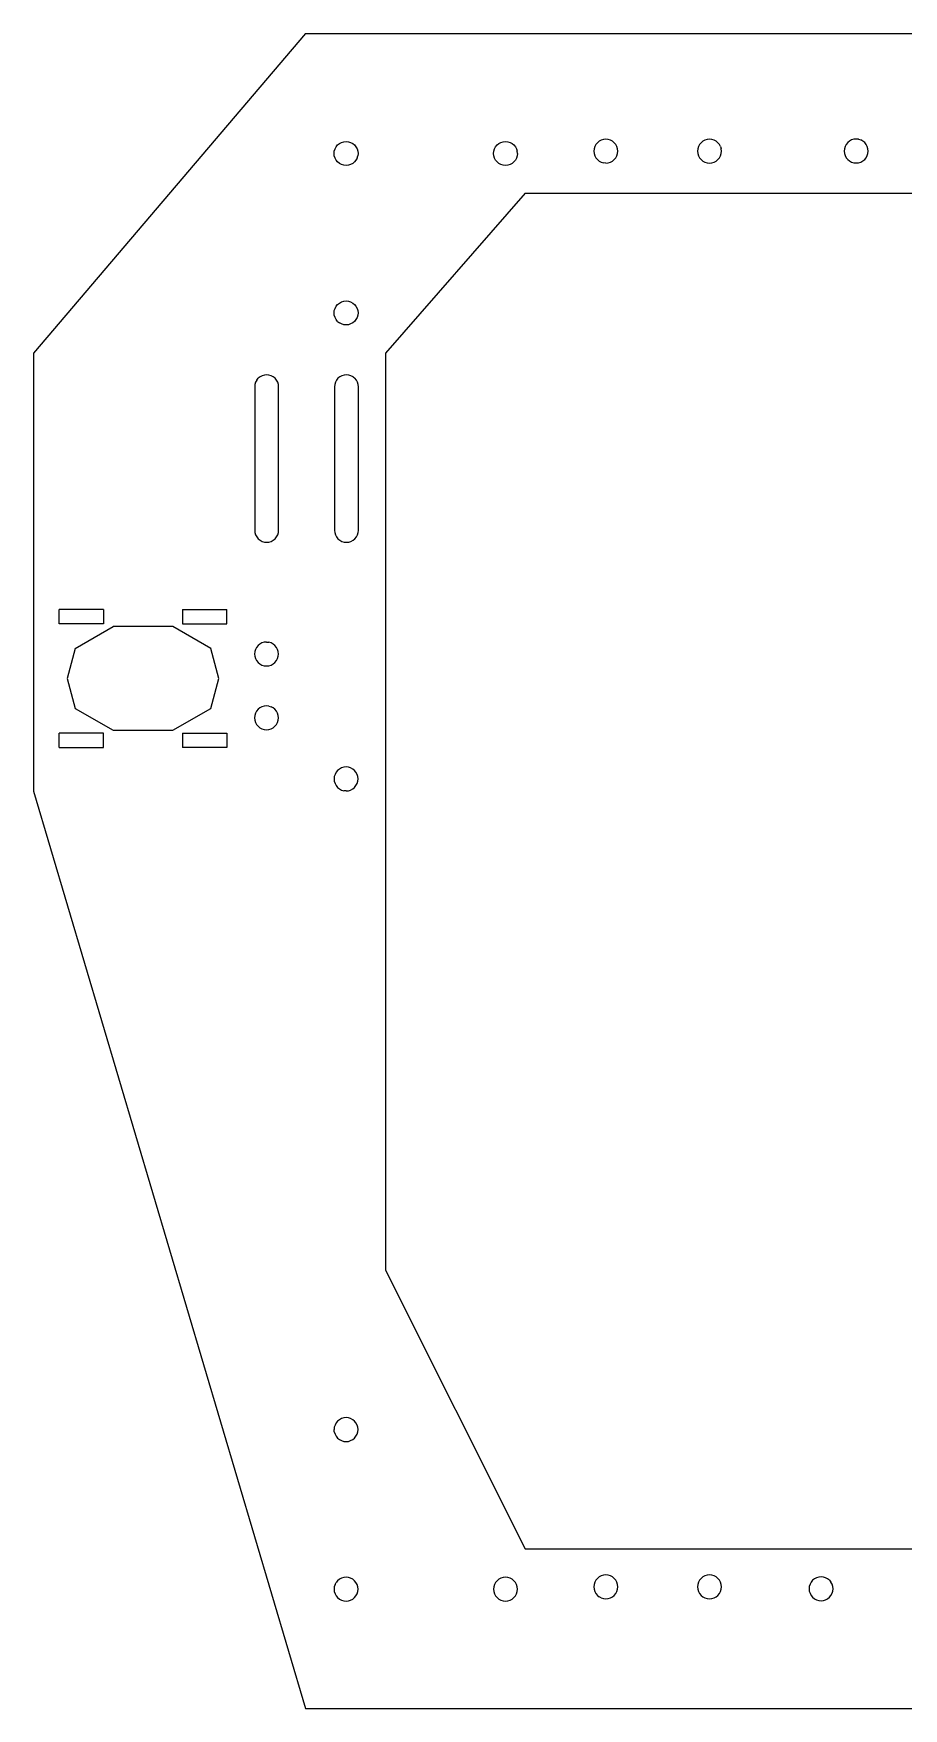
# Model space of a CAD drawing. Extents: x -68 to 817, y 0 to 450.
# Drawn here: x -68.3 to 150, y 0.1 to 420.1 of the extents above; entities that cross this region are included whole.
import ezdxf

# ---------------------------------------------------------------- set-up
doc = ezdxf.new("R2010")
doc.units = 0

msp = doc.modelspace()

# ---------------------------------------------------------------- linework, layer by layer
for p, q in [((0, 420.12, 0), (-68.26, 340, 0)), ((0, 420.12, 0), (300, 420.12, 0)), ((7.15, 390.05, 0), (7.21, 390.63, 0)), ((7.21, 390.63, 0), (7.38, 391.2, 0)), ((7.38, 391.2, 0), (7.66, 391.72, 0)), ((7.66, 391.72, 0), (8.03, 392.17, 0)), ((8.03, 392.17, 0), (8.48, 392.54, 0)), ((8.48, 392.54, 0), (9, 392.82, 0)), ((9, 392.82, 0), (9.57, 392.99, 0)), ((9.57, 392.99, 0), (10.15, 393.05, 0)), ((10.15, 393.05, 0), (10.74, 392.99, 0)), ((10.74, 392.99, 0), (11.3, 392.82, 0)), ((11.3, 392.82, 0), (11.82, 392.54, 0)), ((11.82, 392.54, 0), (12.27, 392.17, 0)), ((12.27, 392.17, 0), (12.64, 391.72, 0)), ((12.64, 391.72, 0), (12.92, 391.2, 0)), ((12.92, 391.2, 0), (13.09, 390.63, 0)), ((13.09, 390.63, 0), (13.15, 390.05, 0)), ((47.15, 390.05, 0), (47.21, 390.63, 0)), ((47.21, 390.63, 0), (47.38, 391.2, 0)), ((47.38, 391.2, 0), (47.66, 391.72, 0)), ((47.66, 391.72, 0), (48.03, 392.17, 0)), ((48.03, 392.17, 0), (48.48, 392.54, 0)), ((48.48, 392.54, 0), (49, 392.82, 0)), ((49, 392.82, 0), (49.57, 392.99, 0)), ((49.57, 392.99, 0), (50.15, 393.05, 0)), ((50.15, 393.05, 0), (50.74, 392.99, 0)), ((50.74, 392.99, 0), (51.3, 392.82, 0)), ((51.3, 392.82, 0), (51.82, 392.54, 0)), ((51.82, 392.54, 0), (52.27, 392.17, 0)), ((52.27, 392.17, 0), (52.64, 391.72, 0)), ((52.64, 391.72, 0), (52.92, 391.2, 0)), ((52.92, 391.2, 0), (53.09, 390.63, 0)), ((53.15, 390.05, 0), (53.09, 390.63, 0)), ((72.39, 391.2, 0), (72.33, 390.61, 0)), ((72.33, 390.61, 0), (72.39, 390.03, 0)), ((72.56, 391.76, 0), (72.39, 391.2, 0)), ((72.83, 392.28, 0), (72.56, 391.76, 0)), ((73.21, 392.73, 0), (72.83, 392.28, 0)), ((73.66, 393.11, 0), (73.21, 392.73, 0)), ((74.18, 393.38, 0), (73.66, 393.11, 0)), ((74.74, 393.55, 0), (74.18, 393.38, 0)), ((75.33, 393.61, 0), (74.74, 393.55, 0)), ((75.91, 393.55, 0), (75.33, 393.61, 0)), ((76.48, 393.38, 0), (75.91, 393.55, 0)), ((76.99, 393.11, 0), (76.48, 393.38, 0)), ((77.45, 392.73, 0), (76.99, 393.11, 0)), ((77.82, 392.28, 0), (77.45, 392.73, 0)), ((78.1, 391.76, 0), (77.82, 392.28, 0)), ((78.27, 391.2, 0), (78.1, 391.76, 0)), ((78.33, 390.61, 0), (78.27, 391.2, 0)), ((78.27, 390.03, 0), (78.33, 390.61, 0)), ((98.39, 391.2, 0), (98.33, 390.61, 0)), ((98.33, 390.61, 0), (98.39, 390.03, 0)), ((98.56, 391.76, 0), (98.39, 391.2, 0)), ((98.83, 392.28, 0), (98.56, 391.76, 0)), ((99.21, 392.73, 0), (98.83, 392.28, 0)), ((99.66, 393.11, 0), (99.21, 392.73, 0)), ((100.18, 393.38, 0), (99.66, 393.11, 0)), ((100.74, 393.55, 0), (100.18, 393.38, 0)), ((101.33, 393.61, 0), (100.74, 393.55, 0)), ((101.91, 393.55, 0), (101.33, 393.61, 0)), ((102.48, 393.38, 0), (101.91, 393.55, 0)), ((102.99, 393.11, 0), (102.48, 393.38, 0)), ((103.45, 392.73, 0), (102.99, 393.11, 0)), ((103.82, 392.28, 0), (103.45, 392.73, 0)), ((104.1, 391.76, 0), (103.82, 392.28, 0)), ((104.1, 391.76, 0), (104.27, 391.2, 0)), ((104.33, 390.61, 0), (104.27, 391.2, 0)), ((104.27, 390.03, 0), (104.33, 390.61, 0)), ((135.2, 391.24, 0), (135.14, 390.65, 0)), ((135.14, 390.65, 0), (135.2, 390.07, 0)), ((135.37, 391.8, 0), (135.2, 391.24, 0)), ((135.65, 392.32, 0), (135.37, 391.8, 0)), ((136.02, 392.77, 0), (135.65, 392.32, 0)), ((136.47, 393.14, 0), (136.02, 392.77, 0)), ((136.99, 393.42, 0), (136.47, 393.14, 0)), ((137.56, 393.59, 0), (136.99, 393.42, 0)), ((138.14, 393.65, 0), (137.56, 393.59, 0)), ((138.73, 393.59, 0), (138.14, 393.65, 0)), ((138.73, 393.59, 0), (139.29, 393.42, 0)), ((139.81, 393.14, 0), (139.29, 393.42, 0)), ((140.26, 392.77, 0), (139.81, 393.14, 0)), ((140.64, 392.32, 0), (140.26, 392.77, 0)), ((140.91, 391.8, 0), (140.64, 392.32, 0)), ((141.08, 391.24, 0), (140.91, 391.8, 0)), ((141.14, 390.65, 0), (141.08, 391.24, 0)), ((141.08, 390.07, 0), (141.14, 390.65, 0)), ((7.21, 389.46, 0), (7.15, 390.05, 0)), ((7.38, 388.9, 0), (7.21, 389.46, 0)), ((7.66, 388.38, 0), (7.38, 388.9, 0)), ((8.03, 387.93, 0), (7.66, 388.38, 0)), ((8.48, 387.55, 0), (8.03, 387.93, 0)), ((9, 387.28, 0), (8.48, 387.55, 0)), ((9.57, 387.11, 0), (9, 387.28, 0)), ((10.15, 387.05, 0), (9.57, 387.11, 0)), ((10.74, 387.11, 0), (10.15, 387.05, 0)), ((11.3, 387.28, 0), (10.74, 387.11, 0)), ((11.82, 387.55, 0), (11.3, 387.28, 0)), ((12.27, 387.93, 0), (11.82, 387.55, 0)), ((12.64, 388.38, 0), (12.27, 387.93, 0)), ((12.92, 388.9, 0), (12.64, 388.38, 0)), ((12.92, 388.9, 0), (13.09, 389.46, 0)), ((13.15, 390.05, 0), (13.09, 389.46, 0)), ((47.21, 389.46, 0), (47.15, 390.05, 0)), ((47.38, 388.9, 0), (47.21, 389.46, 0)), ((47.66, 388.38, 0), (47.38, 388.9, 0)), ((48.03, 387.93, 0), (47.66, 388.38, 0)), ((48.48, 387.55, 0), (48.03, 387.93, 0)), ((49, 387.28, 0), (48.48, 387.55, 0)), ((49.57, 387.11, 0), (49, 387.28, 0)), ((50.15, 387.05, 0), (49.57, 387.11, 0)), ((50.74, 387.11, 0), (50.15, 387.05, 0)), ((51.3, 387.28, 0), (50.74, 387.11, 0)), ((51.82, 387.55, 0), (51.3, 387.28, 0)), ((52.27, 387.93, 0), (51.82, 387.55, 0)), ((52.64, 388.38, 0), (52.27, 387.93, 0)), ((52.92, 388.9, 0), (52.64, 388.38, 0)), ((53.09, 389.46, 0), (52.92, 388.9, 0)), ((53.15, 390.05, 0), (53.09, 389.46, 0)), ((72.39, 390.03, 0), (72.56, 389.46, 0)), ((72.56, 389.46, 0), (72.83, 388.95, 0)), ((72.83, 388.95, 0), (73.21, 388.49, 0)), ((73.21, 388.49, 0), (73.66, 388.12, 0)), ((73.66, 388.12, 0), (74.18, 387.84, 0)), ((74.18, 387.84, 0), (74.74, 387.67, 0)), ((75.33, 387.61, 0), (74.74, 387.67, 0)), ((75.33, 387.61, 0), (75.91, 387.67, 0)), ((75.91, 387.67, 0), (76.48, 387.84, 0)), ((76.48, 387.84, 0), (76.99, 388.12, 0)), ((76.99, 388.12, 0), (77.45, 388.49, 0)), ((77.45, 388.49, 0), (77.82, 388.95, 0)), ((77.82, 388.95, 0), (78.1, 389.46, 0)), ((78.1, 389.46, 0), (78.27, 390.03, 0)), ((98.39, 390.03, 0), (98.56, 389.46, 0)), ((98.56, 389.46, 0), (98.83, 388.95, 0)), ((98.83, 388.95, 0), (99.21, 388.49, 0)), ((99.21, 388.49, 0), (99.66, 388.12, 0)), ((99.66, 388.12, 0), (100.18, 387.84, 0)), ((100.18, 387.84, 0), (100.74, 387.67, 0)), ((100.74, 387.67, 0), (101.33, 387.61, 0)), ((101.33, 387.61, 0), (101.91, 387.67, 0)), ((101.91, 387.67, 0), (102.48, 387.84, 0)), ((102.48, 387.84, 0), (102.99, 388.12, 0)), ((102.99, 388.12, 0), (103.45, 388.49, 0)), ((103.45, 388.49, 0), (103.82, 388.95, 0)), ((103.82, 388.95, 0), (104.1, 389.46, 0)), ((104.1, 389.46, 0), (104.27, 390.03, 0)), ((135.2, 390.07, 0), (135.37, 389.5, 0)), ((135.37, 389.5, 0), (135.65, 388.98, 0)), ((135.65, 388.98, 0), (136.02, 388.53, 0)), ((136.02, 388.53, 0), (136.47, 388.16, 0)), ((136.47, 388.16, 0), (136.99, 387.88, 0)), ((136.99, 387.88, 0), (137.56, 387.71, 0)), ((137.56, 387.71, 0), (138.14, 387.65, 0)), ((138.14, 387.65, 0), (138.73, 387.71, 0)), ((138.73, 387.71, 0), (139.29, 387.88, 0)), ((139.29, 387.88, 0), (139.81, 388.16, 0)), ((139.81, 388.16, 0), (140.26, 388.53, 0)), ((140.26, 388.53, 0), (140.64, 388.98, 0)), ((140.64, 388.98, 0), (140.91, 389.5, 0)), ((140.91, 389.5, 0), (141.08, 390.07, 0)), ((55.05, 380.12, 0), (20.05, 340, 0)), ((55.05, 380.12, 0), (244.95, 380.12, 0)), ((8.48, 352.54, 0), (9, 352.82, 0)), ((9, 352.82, 0), (9.57, 352.99, 0)), ((9.57, 352.99, 0), (10.15, 353.05, 0)), ((10.15, 353.05, 0), (10.74, 352.99, 0)), ((10.74, 352.99, 0), (11.3, 352.82, 0)), ((11.3, 352.82, 0), (11.82, 352.54, 0)), ((7.15, 350.05, 0), (7.21, 350.63, 0)), ((7.21, 349.46, 0), (7.15, 350.05, 0)), ((7.21, 350.63, 0), (7.38, 351.2, 0)), ((7.38, 348.9, 0), (7.21, 349.46, 0)), ((7.38, 351.2, 0), (7.66, 351.72, 0)), ((7.66, 348.38, 0), (7.38, 348.9, 0)), ((7.66, 351.72, 0), (8.03, 352.17, 0)), ((8.03, 352.17, 0), (8.48, 352.54, 0)), ((11.82, 352.54, 0), (12.27, 352.17, 0)), ((12.27, 352.17, 0), (12.64, 351.72, 0)), ((12.64, 351.72, 0), (12.92, 351.2, 0)), ((12.92, 348.9, 0), (12.64, 348.38, 0)), ((12.92, 351.2, 0), (13.09, 350.63, 0)), ((13.09, 349.46, 0), (12.92, 348.9, 0)), ((13.09, 350.63, 0), (13.15, 350.05, 0)), ((13.15, 350.05, 0), (13.09, 349.46, 0)), ((8.03, 347.93, 0), (7.66, 348.38, 0)), ((8.03, 347.93, 0), (8.48, 347.55, 0)), ((9, 347.28, 0), (8.48, 347.55, 0)), ((9.57, 347.11, 0), (9, 347.28, 0)), ((10.15, 347.05, 0), (9.57, 347.11, 0)), ((10.74, 347.11, 0), (10.15, 347.05, 0)), ((11.3, 347.28, 0), (10.74, 347.11, 0)), ((11.82, 347.55, 0), (11.3, 347.28, 0)), ((12.27, 347.93, 0), (11.82, 347.55, 0)), ((12.64, 348.38, 0), (12.27, 347.93, 0)), ((-68.26, 340, 0), (-68.26, 230.15, 0)), ((20.05, 340, 0), (20.05, 110, 0)), ((-12.7, 332.13, 0), (-12.76, 331.54, 0)), ((-12.53, 332.69, 0), (-12.7, 332.13, 0)), ((-12.26, 333.21, 0), (-12.53, 332.69, 0)), ((-12.26, 333.21, 0), (-11.88, 333.66, 0)), ((-11.43, 334.04, 0), (-11.88, 333.66, 0)), ((-10.91, 334.31, 0), (-11.43, 334.04, 0)), ((-10.35, 334.48, 0), (-10.91, 334.31, 0)), ((-9.76, 334.54, 0), (-10.35, 334.48, 0)), ((-9.18, 334.48, 0), (-9.76, 334.54, 0)), ((-8.61, 334.31, 0), (-9.18, 334.48, 0)), ((-8.1, 334.04, 0), (-8.61, 334.31, 0)), ((-7.64, 333.66, 0), (-8.1, 334.04, 0)), ((-7.27, 333.21, 0), (-7.64, 333.66, 0)), ((-6.99, 332.69, 0), (-7.27, 333.21, 0)), ((-6.82, 332.13, 0), (-6.99, 332.69, 0)), ((-6.76, 331.54, 0), (-6.82, 332.13, 0)), ((7.3, 332.13, 0), (7.24, 331.54, 0)), ((7.47, 332.69, 0), (7.3, 332.13, 0)), ((7.74, 333.21, 0), (7.47, 332.69, 0)), ((8.12, 333.66, 0), (7.74, 333.21, 0)), ((8.57, 334.04, 0), (8.12, 333.66, 0)), ((9.09, 334.31, 0), (8.57, 334.04, 0)), ((9.65, 334.48, 0), (9.09, 334.31, 0)), ((10.24, 334.54, 0), (9.65, 334.48, 0)), ((10.82, 334.48, 0), (10.24, 334.54, 0)), ((11.39, 334.31, 0), (10.82, 334.48, 0)), ((11.9, 334.04, 0), (11.39, 334.31, 0)), ((11.9, 334.04, 0), (12.36, 333.66, 0)), ((12.73, 333.21, 0), (12.36, 333.66, 0)), ((13.01, 332.69, 0), (12.73, 333.21, 0)), ((13.18, 332.13, 0), (13.01, 332.69, 0)), ((13.24, 331.54, 0), (13.18, 332.13, 0)), ((-12.76, 331.54, 0), (-12.76, 295.54, 0)), ((-6.76, 295.54, 0), (-6.76, 331.54, 0)), ((7.24, 331.54, 0), (7.24, 295.54, 0)), ((13.24, 295.54, 0), (13.24, 331.54, 0)), ((-12.76, 295.54, 0), (-12.7, 294.96, 0)), ((-12.7, 294.96, 0), (-12.53, 294.39, 0)), ((-12.53, 294.39, 0), (-12.26, 293.87, 0)), ((-7.27, 293.87, 0), (-6.99, 294.39, 0)), ((-6.99, 294.39, 0), (-6.82, 294.96, 0)), ((-6.82, 294.96, 0), (-6.76, 295.54, 0)), ((7.24, 295.54, 0), (7.3, 294.96, 0)), ((7.3, 294.96, 0), (7.47, 294.39, 0)), ((7.47, 294.39, 0), (7.74, 293.87, 0)), ((12.73, 293.87, 0), (13.01, 294.39, 0)), ((13.01, 294.39, 0), (13.18, 294.96, 0)), ((13.18, 294.96, 0), (13.24, 295.54, 0)), ((-12.26, 293.87, 0), (-11.88, 293.42, 0)), ((-11.88, 293.42, 0), (-11.43, 293.05, 0)), ((-11.43, 293.05, 0), (-10.91, 292.77, 0)), ((-10.91, 292.77, 0), (-10.35, 292.6, 0)), ((-10.35, 292.6, 0), (-9.76, 292.54, 0)), ((-9.76, 292.54, 0), (-9.18, 292.6, 0)), ((-9.18, 292.6, 0), (-8.61, 292.77, 0)), ((-8.61, 292.77, 0), (-8.1, 293.05, 0)), ((-8.1, 293.05, 0), (-7.64, 293.42, 0)), ((-7.64, 293.42, 0), (-7.27, 293.87, 0)), ((7.74, 293.87, 0), (8.12, 293.42, 0)), ((8.12, 293.42, 0), (8.57, 293.05, 0)), ((8.57, 293.05, 0), (9.09, 292.77, 0)), ((9.09, 292.77, 0), (9.65, 292.6, 0)), ((9.65, 292.6, 0), (10.24, 292.54, 0)), ((10.24, 292.54, 0), (10.82, 292.6, 0)), ((10.82, 292.6, 0), (11.39, 292.77, 0)), ((11.39, 292.77, 0), (11.9, 293.05, 0)), ((11.9, 293.05, 0), (12.36, 293.42, 0)), ((12.36, 293.42, 0), (12.73, 293.87, 0)), ((-50.74, 275.69, 0), (-61.85, 275.69, 0)), ((-61.85, 272.09, 0), (-61.85, 275.69, 0)), ((-50.74, 275.69, 0), (-50.74, 272.09, 0)), ((-30.85, 275.69, 0), (-30.85, 272.09, 0)), ((-30.85, 275.69, 0), (-19.74, 275.69, 0)), ((-19.74, 272.09, 0), (-19.74, 275.69, 0)), ((-50.74, 272.09, 0), (-61.85, 272.09, 0)), ((-57.78, 265.89, 0), (-48.29, 271.39, 0)), ((-33.29, 271.39, 0), (-48.29, 271.39, 0)), ((-23.8, 265.89, 0), (-33.29, 271.39, 0)), ((-30.85, 272.09, 0), (-19.74, 272.09, 0)), ((-57.78, 265.89, 0), (-59.79, 258.39, 0)), ((-21.79, 258.39, 0), (-23.8, 265.89, 0)), ((-12.74, 265.12, 0), (-12.8, 264.53, 0)), ((-12.57, 265.68, 0), (-12.74, 265.12, 0)), ((-12.29, 266.2, 0), (-12.57, 265.68, 0)), ((-11.92, 266.66, 0), (-12.29, 266.2, 0)), ((-11.47, 267.03, 0), (-11.92, 266.66, 0)), ((-10.95, 267.31, 0), (-11.47, 267.03, 0)), ((-10.38, 267.48, 0), (-10.95, 267.31, 0)), ((-9.8, 267.53, 0), (-10.38, 267.48, 0)), ((-9.8, 267.53, 0), (-9.21, 267.48, 0)), ((-8.65, 267.31, 0), (-9.21, 267.48, 0)), ((-8.13, 267.03, 0), (-8.65, 267.31, 0)), ((-7.68, 266.66, 0), (-8.13, 267.03, 0)), ((-7.3, 266.2, 0), (-7.68, 266.66, 0)), ((-7.03, 265.68, 0), (-7.3, 266.2, 0)), ((-6.86, 265.12, 0), (-7.03, 265.68, 0)), ((-6.8, 264.53, 0), (-6.86, 265.12, 0)), ((-12.8, 264.53, 0), (-12.74, 263.95, 0)), ((-12.74, 263.95, 0), (-12.57, 263.39, 0)), ((-12.57, 263.39, 0), (-12.29, 262.87, 0)), ((-12.29, 262.87, 0), (-11.92, 262.41, 0)), ((-11.92, 262.41, 0), (-11.47, 262.04, 0)), ((-11.47, 262.04, 0), (-10.95, 261.76, 0)), ((-10.95, 261.76, 0), (-10.38, 261.59, 0)), ((-10.38, 261.59, 0), (-9.8, 261.53, 0)), ((-9.8, 261.53, 0), (-9.21, 261.59, 0)), ((-9.21, 261.59, 0), (-8.65, 261.76, 0)), ((-8.65, 261.76, 0), (-8.13, 262.04, 0)), ((-8.13, 262.04, 0), (-7.68, 262.41, 0)), ((-7.68, 262.41, 0), (-7.3, 262.87, 0)), ((-7.3, 262.87, 0), (-7.03, 263.39, 0)), ((-7.03, 263.39, 0), (-6.86, 263.95, 0)), ((-6.86, 263.95, 0), (-6.8, 264.53, 0)), ((-59.79, 258.39, 0), (-57.78, 250.89, 0)), ((-23.8, 250.89, 0), (-21.79, 258.39, 0)), ((-57.78, 250.89, 0), (-48.29, 245.4, 0)), ((-33.29, 245.4, 0), (-23.8, 250.89, 0)), ((-12.74, 249.12, 0), (-12.8, 248.53, 0)), ((-12.8, 248.53, 0), (-12.74, 247.95, 0)), ((-12.57, 249.68, 0), (-12.74, 249.12, 0)), ((-12.74, 247.95, 0), (-12.57, 247.39, 0)), ((-12.29, 250.2, 0), (-12.57, 249.68, 0)), ((-11.92, 250.66, 0), (-12.29, 250.2, 0)), ((-11.47, 251.03, 0), (-11.92, 250.66, 0)), ((-10.95, 251.31, 0), (-11.47, 251.03, 0)), ((-10.38, 251.48, 0), (-10.95, 251.31, 0)), ((-9.8, 251.53, 0), (-10.38, 251.48, 0)), ((-9.21, 251.48, 0), (-9.8, 251.53, 0)), ((-9.21, 251.48, 0), (-8.65, 251.31, 0)), ((-8.13, 251.03, 0), (-8.65, 251.31, 0)), ((-7.68, 250.66, 0), (-8.13, 251.03, 0)), ((-7.3, 250.2, 0), (-7.68, 250.66, 0)), ((-7.03, 249.68, 0), (-7.3, 250.2, 0)), ((-6.86, 249.12, 0), (-7.03, 249.68, 0)), ((-7.03, 247.39, 0), (-6.86, 247.95, 0)), ((-6.8, 248.53, 0), (-6.86, 249.12, 0)), ((-6.86, 247.95, 0), (-6.8, 248.53, 0)), ((-61.85, 241.09, 0), (-61.85, 244.69, 0)), ((-50.74, 244.69, 0), (-61.85, 244.69, 0)), ((-50.74, 241.09, 0), (-50.74, 244.69, 0)), ((-48.29, 245.4, 0), (-33.29, 245.4, 0)), ((-30.85, 244.69, 0), (-30.85, 241.09, 0)), ((-30.85, 244.69, 0), (-19.74, 244.69, 0)), ((-19.74, 244.69, 0), (-19.74, 241.09, 0)), ((-12.57, 247.39, 0), (-12.29, 246.87, 0)), ((-12.29, 246.87, 0), (-11.92, 246.41, 0)), ((-11.92, 246.41, 0), (-11.47, 246.04, 0)), ((-11.47, 246.04, 0), (-10.95, 245.76, 0)), ((-10.95, 245.76, 0), (-10.38, 245.59, 0)), ((-10.38, 245.59, 0), (-9.8, 245.53, 0)), ((-9.8, 245.53, 0), (-9.21, 245.59, 0)), ((-9.21, 245.59, 0), (-8.65, 245.76, 0)), ((-8.65, 245.76, 0), (-8.13, 246.04, 0)), ((-8.13, 246.04, 0), (-7.68, 246.41, 0)), ((-7.68, 246.41, 0), (-7.3, 246.87, 0)), ((-7.3, 246.87, 0), (-7.03, 247.39, 0)), ((-61.85, 241.09, 0), (-50.74, 241.09, 0)), ((-19.74, 241.09, 0), (-30.85, 241.09, 0)), ((8.03, 235.32, 0), (7.66, 234.86, 0)), ((8.48, 235.69, 0), (8.03, 235.32, 0)), ((9, 235.97, 0), (8.48, 235.69, 0)), ((9.57, 236.14, 0), (9, 235.97, 0)), ((10.15, 236.2, 0), (9.57, 236.14, 0)), ((10.74, 236.14, 0), (10.15, 236.2, 0)), ((11.3, 235.97, 0), (10.74, 236.14, 0)), ((11.82, 235.69, 0), (11.3, 235.97, 0)), ((12.27, 235.32, 0), (11.82, 235.69, 0)), ((12.64, 234.86, 0), (12.27, 235.32, 0)), ((7.21, 233.78, 0), (7.15, 233.2, 0)), ((7.15, 233.2, 0), (7.21, 232.61, 0)), ((7.38, 234.35, 0), (7.21, 233.78, 0)), ((7.21, 232.61, 0), (7.38, 232.05, 0)), ((7.66, 234.86, 0), (7.38, 234.35, 0)), ((7.38, 232.05, 0), (7.66, 231.53, 0)), ((7.66, 231.53, 0), (8.03, 231.08, 0)), ((8.03, 231.08, 0), (8.48, 230.7, 0)), ((11.82, 230.7, 0), (12.27, 231.08, 0)), ((12.27, 231.08, 0), (12.64, 231.53, 0)), ((12.92, 234.35, 0), (12.64, 234.86, 0)), ((12.64, 231.53, 0), (12.92, 232.05, 0)), ((13.09, 233.78, 0), (12.92, 234.35, 0)), ((12.92, 232.05, 0), (13.09, 232.61, 0)), ((13.15, 233.2, 0), (13.09, 233.78, 0)), ((13.09, 232.61, 0), (13.15, 233.2, 0)), ((-68.26, 230.15, 0), (0, 0.12, 0)), ((8.48, 230.7, 0), (9, 230.43, 0)), ((9, 230.43, 0), (9.57, 230.26, 0)), ((10.15, 230.2, 0), (9.57, 230.26, 0)), ((10.15, 230.2, 0), (10.74, 230.26, 0)), ((10.74, 230.26, 0), (11.3, 230.43, 0)), ((11.3, 230.43, 0), (11.82, 230.7, 0)), ((20.05, 110, 0), (55.05, 40.12, 0)), ((7.66, 71.72, 0), (7.38, 71.2, 0)), ((8.03, 72.17, 0), (7.66, 71.72, 0)), ((8.48, 72.54, 0), (8.03, 72.17, 0)), ((9, 72.82, 0), (8.48, 72.54, 0)), ((9.57, 72.99, 0), (9, 72.82, 0)), ((10.15, 73.05, 0), (9.57, 72.99, 0)), ((10.74, 72.99, 0), (10.15, 73.05, 0)), ((11.3, 72.82, 0), (10.74, 72.99, 0)), ((11.82, 72.54, 0), (11.3, 72.82, 0)), ((12.27, 72.17, 0), (11.82, 72.54, 0)), ((12.64, 71.72, 0), (12.27, 72.17, 0)), ((12.92, 71.2, 0), (12.64, 71.72, 0)), ((7.21, 70.63, 0), (7.15, 70.05, 0)), ((7.21, 69.46, 0), (7.15, 70.05, 0)), ((7.38, 71.2, 0), (7.21, 70.63, 0)), ((7.21, 69.46, 0), (7.38, 68.9, 0)), ((7.38, 68.9, 0), (7.66, 68.38, 0)), ((7.66, 68.38, 0), (8.03, 67.93, 0)), ((8.03, 67.93, 0), (8.48, 67.55, 0)), ((8.48, 67.55, 0), (9, 67.28, 0)), ((9, 67.28, 0), (9.57, 67.11, 0)), ((10.74, 67.11, 0), (11.3, 67.28, 0)), ((11.3, 67.28, 0), (11.82, 67.55, 0)), ((11.82, 67.55, 0), (12.27, 67.93, 0)), ((12.27, 67.93, 0), (12.64, 68.38, 0)), ((12.64, 68.38, 0), (12.92, 68.9, 0)), ((13.09, 70.63, 0), (12.92, 71.2, 0)), ((12.92, 68.9, 0), (13.09, 69.46, 0)), ((13.15, 70.05, 0), (13.09, 70.63, 0)), ((13.09, 69.46, 0), (13.15, 70.05, 0)), ((9.57, 67.11, 0), (10.15, 67.05, 0)), ((10.15, 67.05, 0), (10.74, 67.11, 0)), ((55.05, 40.12, 0), (244.95, 40.12, 0)), ((75.33, 33.61, 0), (74.74, 33.55, 0)), ((75.91, 33.55, 0), (75.33, 33.61, 0)), ((101.33, 33.61, 0), (100.74, 33.55, 0)), ((101.91, 33.55, 0), (101.33, 33.61, 0)), ((7.21, 30.63, 0), (7.15, 30.05, 0)), ((7.15, 30.05, 0), (7.21, 29.46, 0)), ((7.38, 31.2, 0), (7.21, 30.63, 0)), ((7.21, 29.46, 0), (7.38, 28.9, 0)), ((7.38, 31.2, 0), (7.66, 31.72, 0)), ((8.03, 32.17, 0), (7.66, 31.72, 0)), ((8.48, 32.54, 0), (8.03, 32.17, 0)), ((9, 32.82, 0), (8.48, 32.54, 0)), ((9.57, 32.99, 0), (9, 32.82, 0)), ((10.15, 33.05, 0), (9.57, 32.99, 0)), ((10.74, 32.99, 0), (10.15, 33.05, 0)), ((11.3, 32.82, 0), (10.74, 32.99, 0)), ((11.82, 32.54, 0), (11.3, 32.82, 0)), ((12.27, 32.17, 0), (11.82, 32.54, 0)), ((12.64, 31.72, 0), (12.27, 32.17, 0)), ((12.92, 31.2, 0), (12.64, 31.72, 0)), ((13.09, 30.63, 0), (12.92, 31.2, 0)), ((12.92, 28.9, 0), (13.09, 29.46, 0)), ((13.15, 30.05, 0), (13.09, 30.63, 0)), ((13.09, 29.46, 0), (13.15, 30.05, 0)), ((47.21, 30.63, 0), (47.15, 30.05, 0)), ((47.15, 30.05, 0), (47.21, 29.46, 0)), ((47.38, 31.2, 0), (47.21, 30.63, 0)), ((47.21, 29.46, 0), (47.38, 28.9, 0)), ((47.66, 31.72, 0), (47.38, 31.2, 0)), ((48.03, 32.17, 0), (47.66, 31.72, 0)), ((48.48, 32.54, 0), (48.03, 32.17, 0)), ((49, 32.82, 0), (48.48, 32.54, 0)), ((49.57, 32.99, 0), (49, 32.82, 0)), ((50.15, 33.05, 0), (49.57, 32.99, 0)), ((50.74, 32.99, 0), (50.15, 33.05, 0)), ((51.3, 32.82, 0), (50.74, 32.99, 0)), ((51.82, 32.54, 0), (51.3, 32.82, 0)), ((52.27, 32.17, 0), (51.82, 32.54, 0)), ((52.64, 31.72, 0), (52.27, 32.17, 0)), ((52.92, 31.2, 0), (52.64, 31.72, 0)), ((53.09, 30.63, 0), (52.92, 31.2, 0)), ((52.92, 28.9, 0), (53.09, 29.46, 0)), ((53.15, 30.05, 0), (53.09, 30.63, 0)), ((53.09, 29.46, 0), (53.15, 30.05, 0)), ((72.39, 31.2, 0), (72.33, 30.61, 0)), ((72.33, 30.61, 0), (72.39, 30.03, 0)), ((72.56, 31.76, 0), (72.39, 31.2, 0)), ((72.39, 30.03, 0), (72.56, 29.46, 0)), ((72.83, 32.28, 0), (72.56, 31.76, 0)), ((72.56, 29.46, 0), (72.83, 28.95, 0)), ((73.21, 32.73, 0), (72.83, 32.28, 0)), ((73.66, 33.11, 0), (73.21, 32.73, 0)), ((74.18, 33.38, 0), (73.66, 33.11, 0)), ((74.74, 33.55, 0), (74.18, 33.38, 0)), ((76.48, 33.38, 0), (75.91, 33.55, 0)), ((76.99, 33.11, 0), (76.48, 33.38, 0)), ((77.45, 32.73, 0), (76.99, 33.11, 0)), ((77.82, 32.28, 0), (77.45, 32.73, 0)), ((78.1, 31.76, 0), (77.82, 32.28, 0)), ((77.82, 28.95, 0), (78.1, 29.46, 0)), ((78.27, 31.2, 0), (78.1, 31.76, 0)), ((78.1, 29.46, 0), (78.27, 30.03, 0)), ((78.33, 30.61, 0), (78.27, 31.2, 0)), ((78.27, 30.03, 0), (78.33, 30.61, 0)), ((98.39, 31.2, 0), (98.33, 30.61, 0)), ((98.33, 30.61, 0), (98.39, 30.03, 0)), ((98.56, 31.76, 0), (98.39, 31.2, 0)), ((98.39, 30.03, 0), (98.56, 29.46, 0)), ((98.83, 32.28, 0), (98.56, 31.76, 0)), ((98.56, 29.46, 0), (98.83, 28.95, 0)), ((98.83, 32.28, 0), (99.21, 32.73, 0)), ((99.66, 33.11, 0), (99.21, 32.73, 0)), ((100.18, 33.38, 0), (99.66, 33.11, 0)), ((100.74, 33.55, 0), (100.18, 33.38, 0)), ((102.48, 33.38, 0), (101.91, 33.55, 0)), ((102.99, 33.11, 0), (102.48, 33.38, 0)), ((103.45, 32.73, 0), (102.99, 33.11, 0)), ((103.82, 32.28, 0), (103.45, 32.73, 0)), ((104.1, 31.76, 0), (103.82, 32.28, 0)), ((103.82, 28.95, 0), (104.1, 29.46, 0)), ((104.27, 31.2, 0), (104.1, 31.76, 0)), ((104.1, 29.46, 0), (104.27, 30.03, 0)), ((104.33, 30.61, 0), (104.27, 31.2, 0)), ((104.27, 30.03, 0), (104.33, 30.61, 0)), ((126.37, 30.73, 0), (126.31, 30.15, 0)), ((126.31, 30.15, 0), (126.37, 29.56, 0)), ((126.54, 31.29, 0), (126.37, 30.73, 0)), ((126.37, 29.56, 0), (126.54, 29, 0)), ((126.81, 31.81, 0), (126.54, 31.29, 0)), ((127.19, 32.27, 0), (126.81, 31.81, 0)), ((127.64, 32.64, 0), (127.19, 32.27, 0)), ((128.16, 32.92, 0), (127.64, 32.64, 0)), ((128.72, 33.09, 0), (128.16, 32.92, 0)), ((129.31, 33.15, 0), (128.72, 33.09, 0)), ((129.89, 33.09, 0), (129.31, 33.15, 0)), ((130.46, 32.92, 0), (129.89, 33.09, 0)), ((130.97, 32.64, 0), (130.46, 32.92, 0)), ((131.43, 32.27, 0), (130.97, 32.64, 0)), ((131.43, 32.27, 0), (131.8, 31.81, 0)), ((132.08, 31.29, 0), (131.8, 31.81, 0)), ((132.25, 30.73, 0), (132.08, 31.29, 0)), ((132.08, 29, 0), (132.25, 29.56, 0)), ((132.31, 30.15, 0), (132.25, 30.73, 0)), ((132.25, 29.56, 0), (132.31, 30.15, 0)), ((7.38, 28.9, 0), (7.66, 28.38, 0)), ((7.66, 28.38, 0), (8.03, 27.93, 0)), ((8.03, 27.93, 0), (8.48, 27.55, 0)), ((8.48, 27.55, 0), (9, 27.28, 0)), ((9, 27.28, 0), (9.57, 27.11, 0)), ((9.57, 27.11, 0), (10.15, 27.05, 0)), ((10.15, 27.05, 0), (10.74, 27.11, 0)), ((10.74, 27.11, 0), (11.3, 27.28, 0)), ((11.3, 27.28, 0), (11.82, 27.55, 0)), ((11.82, 27.55, 0), (12.27, 27.93, 0)), ((12.27, 27.93, 0), (12.64, 28.38, 0)), ((12.64, 28.38, 0), (12.92, 28.9, 0)), ((47.38, 28.9, 0), (47.66, 28.38, 0)), ((47.66, 28.38, 0), (48.03, 27.93, 0)), ((48.03, 27.93, 0), (48.48, 27.55, 0)), ((48.48, 27.55, 0), (49, 27.28, 0)), ((49, 27.28, 0), (49.57, 27.11, 0)), ((49.57, 27.11, 0), (50.15, 27.05, 0)), ((50.15, 27.05, 0), (50.74, 27.11, 0)), ((50.74, 27.11, 0), (51.3, 27.28, 0)), ((51.3, 27.28, 0), (51.82, 27.55, 0)), ((51.82, 27.55, 0), (52.27, 27.93, 0)), ((52.64, 28.38, 0), (52.27, 27.93, 0)), ((52.64, 28.38, 0), (52.92, 28.9, 0)), ((72.83, 28.95, 0), (73.21, 28.49, 0)), ((73.21, 28.49, 0), (73.66, 28.12, 0)), ((74.18, 27.84, 0), (73.66, 28.12, 0)), ((74.18, 27.84, 0), (74.74, 27.67, 0)), ((74.74, 27.67, 0), (75.33, 27.61, 0)), ((75.33, 27.61, 0), (75.91, 27.67, 0)), ((75.91, 27.67, 0), (76.48, 27.84, 0)), ((76.48, 27.84, 0), (76.99, 28.12, 0)), ((76.99, 28.12, 0), (77.45, 28.49, 0)), ((77.45, 28.49, 0), (77.82, 28.95, 0)), ((98.83, 28.95, 0), (99.21, 28.49, 0)), ((99.21, 28.49, 0), (99.66, 28.12, 0)), ((99.66, 28.12, 0), (100.18, 27.84, 0)), ((100.18, 27.84, 0), (100.74, 27.67, 0)), ((100.74, 27.67, 0), (101.33, 27.61, 0)), ((101.33, 27.61, 0), (101.91, 27.67, 0)), ((101.91, 27.67, 0), (102.48, 27.84, 0)), ((102.48, 27.84, 0), (102.99, 28.12, 0)), ((102.99, 28.12, 0), (103.45, 28.49, 0)), ((103.45, 28.49, 0), (103.82, 28.95, 0)), ((126.54, 29, 0), (126.81, 28.48, 0)), ((126.81, 28.48, 0), (127.19, 28.02, 0)), ((127.19, 28.02, 0), (127.64, 27.65, 0)), ((127.64, 27.65, 0), (128.16, 27.37, 0)), ((128.16, 27.37, 0), (128.72, 27.2, 0)), ((128.72, 27.2, 0), (129.31, 27.15, 0)), ((129.31, 27.15, 0), (129.89, 27.2, 0)), ((129.89, 27.2, 0), (130.46, 27.37, 0)), ((130.46, 27.37, 0), (130.97, 27.65, 0)), ((130.97, 27.65, 0), (131.43, 28.02, 0)), ((131.43, 28.02, 0), (131.8, 28.48, 0)), ((131.8, 28.48, 0), (132.08, 29, 0)), ((0, 0.12, 0), (300, 0.12, 0))]:
    msp.add_line(p, q)

doc.saveas('drawing.dxf')
